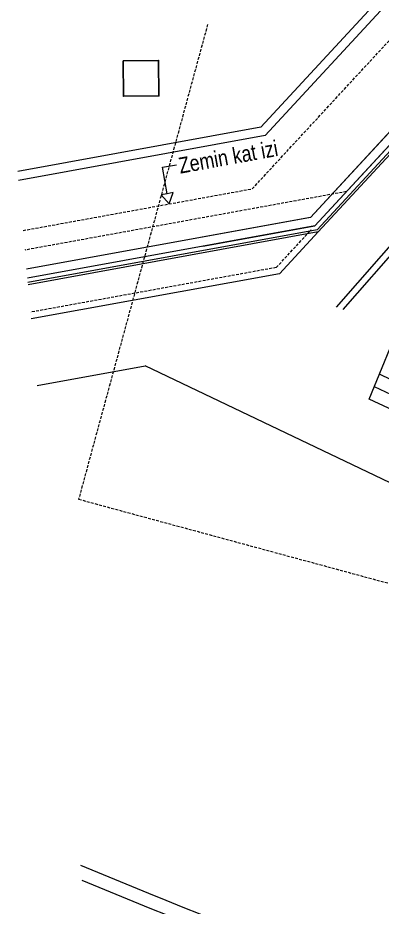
# Model space of a CAD drawing. Header units: millimetres. Extents: x 24907 to 30960, y 3978 to 9944.
# Drawn here: x 24907 to 25727, y 5955 to 7959 of the extents above; entities that cross this region are included whole.
import ezdxf

# ---------------------------------------------------------------- set-up
doc = ezdxf.new("R2010")
doc.units = ezdxf.units.MM
doc.linetypes.add('DUZ', pattern=[0])
doc.linetypes.add('HIDDEN', pattern=[9.525, 6.35, -3.175])
for name, color, linetype, lineweight in [('BORDUR', 240, 'DUZ', 9), ('dv', 1, 'Continuous', 20), ('dv_bims_20', 1, 'Continuous', 20), ('e-c1', 126, 'Continuous', 9), ('kl', 5, 'Continuous', 25), ('MER', 132, 'Continuous', 9), ('p1', 8, 'HIDDEN', 13), ('p2', 121, 'HIDDEN', 13), ('pr1', 181, 'Continuous', 13), ('tkpl', 220, 'Continuous', 5), ('y3', 3, 'Continuous', 13), ('YOL', 32, 'Continuous', 9), ('YOLP', 22, 'Continuous', 20)]:
    doc.layers.add(name, color=color, linetype=linetype, lineweight=lineweight)
doc.styles.add('TRONS', font='arial.ttf', dxfattribs={"width": 0.6, "height": 17.5})

msp = doc.modelspace()

# ---------------------------------------------------------------- linework, layer by layer
at = {"layer": 'BORDUR'}
for p, q in [((25623.7, 7307.2), (26099.6, 7851.4)), ((25639, 7301.9), (26110.9, 7841.5))]:
    msp.add_line(p, q, dxfattribs=at)
at = {"layer": 'dv'}
for points in [[(27274.9, 9171), (27109.8, 8819.3), (26899.2, 8819.3), (26733.7, 8964), (26073.2, 8208.6), (26072.1, 8259.3), (25992.1, 8259.3), (25994.3, 8159.3), (26054.4, 8158.8), (26057, 8041.9), (25565.3, 7509.2), (25321.8, 7464.9)], [(25323.6, 7444.9), (25575.5, 7490.7), (26077.2, 8034.3), (26074.4, 8159.3), (26083.2, 8159.3), (26750.7, 8922.6), (26891.7, 8799.3), (27122.5, 8799.3), (27302.9, 9173.6)]]:
    msp.add_lwpolyline(points, dxfattribs=at)
at = {"layer": 'dv_bims_20'}
for p, q in [((25453.5, 7712.4), (25776.5, 8062.3)), ((25463.7, 7694), (25796.7, 8054.7)), ((25565.3, 7509.2), (26057, 8041.9)), ((25575.5, 7490.7), (26077.2, 8034.3)), ((25453.5, 7712.4), (24906.8, 7612.9)), ((25463.7, 7694), (24908.6, 7592.9)), ((25565.3, 7509.2), (24926.7, 7392.9)), ((25575.5, 7490.7), (24928.5, 7372.9))]:
    msp.add_line(p, q, dxfattribs=at)
at = {"layer": 'e-c1'}
for q in [(25583.1, 7476.8), (24936.8, 7280.8)]:
    msp.add_line((25496.1, 7382.6), q, dxfattribs=at)
at = {"layer": 'kl'}
msp.add_lwpolyline([(25143.7, 7862.3), (25223.7, 7863.1), (25224.5, 7783.1), (25144.5, 7782.3)], close=True, dxfattribs=at)
at = {"layer": 'MER'}
for p, q in [((26031.3, 7007.7), (25720.6, 7156)), ((26023.6, 6978.1), (25709.2, 7128.1)), ((26016, 6948.5), (25697.9, 7100.3))]:
    msp.add_line(p, q, dxfattribs=at)
at = {"layer": 'p1'}
for q in [(25567.4, 7482), (24935.5, 7295.8)]:
    msp.add_line((25488.5, 7396.5), q, dxfattribs=at)
for points in [[(24918.8, 7480), (25434.5, 7573.9), (25979.2, 8164)], [(25333.9, 7943.9), (25043.7, 6874.6), (28098.2, 6045.7)]]:
    msp.add_lwpolyline(points, dxfattribs=at)
at = {"layer": 'p2'}
msp.add_line((25646.3, 7567.5), (24922.8, 7435.8), dxfattribs=at)
at = {"layer": 'pr1'}
msp.add_line((25697.9, 7100.3), (25917.3, 7639.7), dxfattribs=at)
at = {"layer": 'tkpl'}
for p, q in [((25580.5, 7481.5), (26087.3, 8030.5)), ((25583.1, 7476.8), (26092.3, 8028.6)), ((25580.5, 7481.5), (24929.4, 7362.9)), ((25583.1, 7476.8), (24929.9, 7357.9))]:
    msp.add_line(p, q, dxfattribs=at)
at = {"layer": 'y3'}
msp.add_lwpolyline([(25243, 7562.8), (25229.7, 7560.4), (25247.1, 7539.8), (25256.2, 7565.2), (25243, 7562.8), (25232.1, 7622.3), (25263.9, 7628.1)], dxfattribs=at)
at = {"layer": 'YOL'}
for points in [[(24950.4, 7130.8), (25193.1, 7175)], [(25977.7, 6800.5), (25193.1, 7175)]]:
    msp.add_lwpolyline(points, dxfattribs=at)
at = {"layer": 'YOLP'}
for radius, start in [(19584, 247.31705), (19614, 247.36333)]:
    msp.add_arc((32600.1, 24119.5), radius, start, 255.08031, dxfattribs=at)

# ---------------------------------------------------------------- texts
at = {"layer": 'y3', "style": 'TRONS', "width": 0.8}
msp.add_text('Zemin kat izi', height=36, rotation=10.3151, dxfattribs=at).set_placement((25272.5, 7607.9))

doc.saveas('drawing.dxf')
